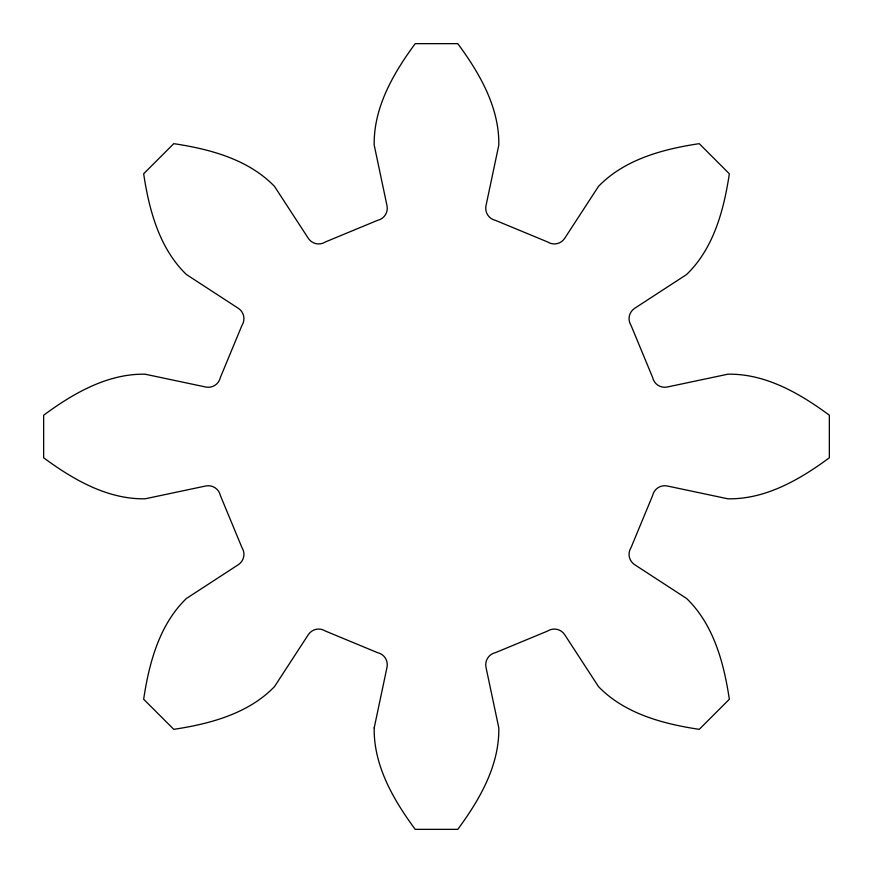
<?xml version="1.0" encoding="UTF-8"?>
<svg xmlns="http://www.w3.org/2000/svg" width="873" height="873" viewBox="0 0 873 873"><rect width="100%" height="100%" fill="white"/><g stroke="black" fill="none" stroke-linecap="round" stroke-linejoin="round"><path stroke-width="1.31" d="M374.201 727.875C373.491 765.501 393.527 800.017 415.221 829.35L457.779 829.35C479.473 800.017 499.509 765.501 498.799 727.875L485.999 667.31A12.353 12.353 0 0 1 495.482 652.644L547.622 631.037A12.353 12.353 0 0 1 564.711 634.704L598.474 686.582C624.588 713.688 663.153 723.935 699.24 729.337L729.337 699.24C723.935 663.153 713.688 624.588 686.582 598.474L634.704 564.711A12.353 12.353 0 0 1 631.037 547.622L652.644 495.482A12.353 12.353 0 0 1 667.31 485.999L727.875 498.799C765.501 499.509 800.017 479.473 829.35 457.779L829.35 415.221C800.017 393.527 765.501 373.491 727.875 374.201L667.31 387.001A12.353 12.353 0 0 1 652.644 377.518L631.037 325.378A12.353 12.353 0 0 1 634.704 308.289L686.582 274.526C713.688 248.412 723.935 209.847 729.337 173.76L699.24 143.663C663.153 149.065 624.588 159.312 598.474 186.418L564.711 238.296A12.353 12.353 0 0 1 547.622 241.963L495.482 220.356A12.353 12.353 0 0 1 485.999 205.69L498.799 145.125C499.509 107.499 479.473 72.983 457.779 43.65L415.221 43.65C393.527 72.983 373.491 107.499 374.201 145.125L387.001 205.69A12.353 12.353 0 0 1 377.518 220.356L325.378 241.963A12.353 12.353 0 0 1 308.289 238.296L274.526 186.418C248.412 159.312 209.847 149.065 173.76 143.663L143.663 173.76C149.065 209.847 159.312 248.412 186.418 274.526L238.296 308.289A12.353 12.353 0 0 1 241.963 325.378L220.356 377.518A12.353 12.353 0 0 1 205.69 387.001L145.125 374.201C107.499 373.491 72.983 393.527 43.65 415.221L43.65 457.779C72.983 479.473 107.499 499.509 145.125 498.799L205.69 485.999A12.353 12.353 0 0 1 220.356 495.482L241.963 547.622A12.353 12.353 0 0 1 238.296 564.711L186.418 598.474C159.312 624.588 149.065 663.153 143.663 699.24L173.76 729.337C209.847 723.935 248.412 713.688 274.526 686.582L308.289 634.704A12.353 12.353 0 0 1 325.378 631.037L377.518 652.644A12.353 12.353 0 0 1 387.001 667.31L374.201 727.875"/></g></svg>
